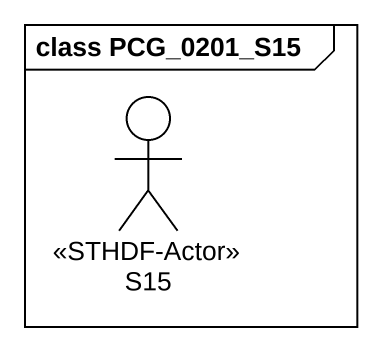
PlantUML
@startuml
mainframe class PCG_0201_S15
actor S15 <<STHDF-Actor>>
@enduml
